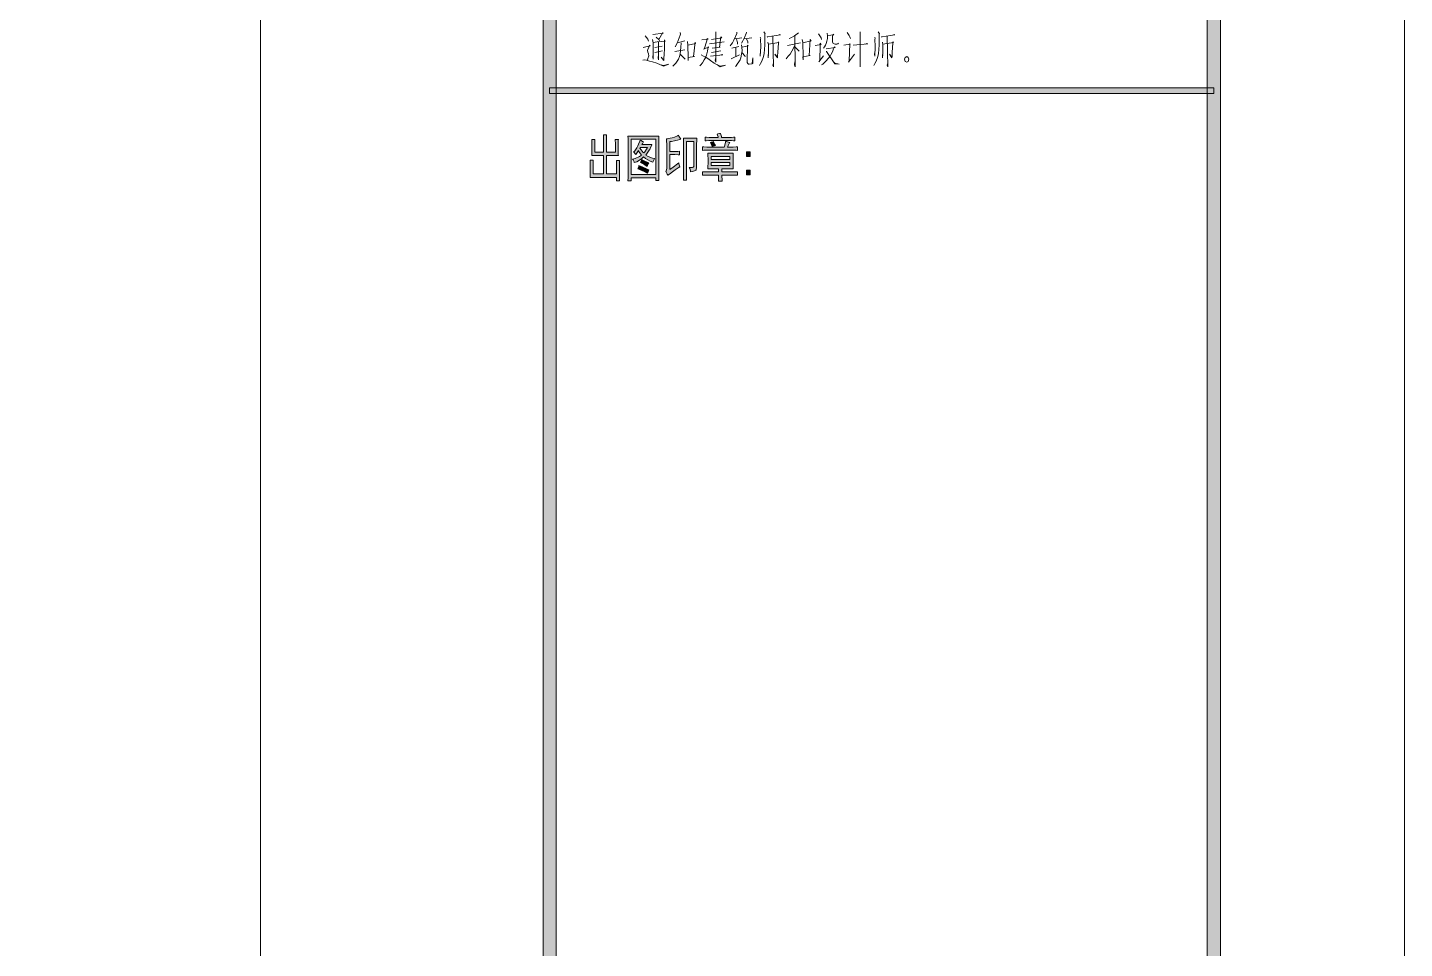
# Model space of a CAD drawing. Header units: millimetres. Extents: x -4415 to 173792, y -78716 to 47289.
# Drawn here: x 152106 to 173792, y -2753 to 11759 of the extents above; entities that cross this region are included whole.
import ezdxf

# ---------------------------------------------------------------- set-up
doc = ezdxf.new("R2010")
doc.units = ezdxf.units.MM

msp = doc.modelspace()

# ---------------------------------------------------------------- hatches: boundary and pattern name
h = msp.add_hatch(color=0)
h.dxf.hatch_style = 2
h.paths.add_polyline_path([(160434, -75716), (160225, -75716), (160225, 44288), (160434, 44288)])
h = msp.add_hatch(color=0)
h.dxf.hatch_style = 2
h.paths.add_polyline_path([(170896, -75821), (170687, -75611), (170687, 44183), (170896, 44393)])
h = msp.add_hatch(color=0)
h.dxf.hatch_style = 2
h.paths.add_polyline_path([(160329, 10719), (160329, 10809), (170791, 10809), (170791, 10719)])
h = msp.add_hatch(color=0)
h.dxf.hatch_style = 2
h.paths.add_polyline_path([(161041, 9995), (161040, 9975), (161039, 9937), (161039, 9920), (161039, 9794), (161177, 9794), (161177, 9979), (161177, 10002), (161176, 10046), (161175, 10067), (161224, 10067), (161223, 10049), (161222, 10005), (161222, 9979), (161222, 9794), (161364, 9794), (161364, 9910), (161364, 9935), (161363, 9977), (161362, 9992), (161411, 9992), (161409, 9977), (161408, 9934), (161408, 9907), (161408, 9822), (161408, 9798), (161409, 9757), (161411, 9741), (161222, 9741), (161222, 9452), (161384, 9452), (161384, 9584), (161384, 9608), (161383, 9649), (161382, 9666), (161431, 9666), (161430, 9649), (161429, 9609), (161429, 9587), (161429, 9446), (161429, 9414), (161430, 9363), (161431, 9343), (161384, 9343), (161384, 9398), (160966, 9398), (160967, 9418), (160968, 9463), (160968, 9490), (160968, 9584), (160968, 9611), (160967, 9653), (160966, 9669), (161015, 9669), (161014, 9653), (161013, 9611), (161013, 9584), (161013, 9452), (161177, 9452), (161177, 9741), (160991, 9741), (160992, 9757), (160993, 9796), (160993, 9819), (160993, 9917), (160993, 9937), (160992, 9977), (160991, 9995)])
h = msp.add_hatch(color=0)
h.paths.add_polyline_path([(162051, 10049), (162050, 10009), (162049, 9923), (162049, 9876), (162049, 9540), (162049, 9492), (162050, 9395), (162051, 9349), (162004, 9349), (162004, 9390), (161611, 9390), (161611, 9343), (161563, 9343), (161565, 9391), (161566, 9492), (161566, 9543), (161566, 9876), (161566, 9921), (161565, 10008), (161563, 10049)])
h.paths.add_polyline_path([(162004, 9442), (162004, 9998), (161611, 9998), (161611, 9442)])
h = msp.add_hatch(color=0)
h.paths.add_polyline_path([(161808, 9958), (161802, 9948), (161789, 9928), (161782, 9917), (161940, 9917), (161936, 9903), (161920, 9869), (161910, 9848), (161899, 9828), (161866, 9778), (161844, 9750), (161879, 9727), (161949, 9699), (161983, 9694), (161975, 9680), (161961, 9650), (161954, 9635), (161911, 9652), (161838, 9694), (161808, 9719), (161774, 9689), (161701, 9645), (161662, 9631), (161659, 9645), (161646, 9672), (161636, 9685), (161674, 9693), (161744, 9726), (161776, 9750), (161759, 9771), (161735, 9805), (161729, 9819), (161718, 9804), (161695, 9772), (161684, 9757), (161675, 9769), (161658, 9788), (161648, 9794), (161669, 9816), (161703, 9865), (161717, 9893), (161731, 9921), (161751, 9967), (161757, 9986), (161768, 9978), (161794, 9964)])
h.paths.add_polyline_path([(161752, 9857), (161770, 9831), (161801, 9792), (161814, 9782), (161829, 9798), (161857, 9840), (161869, 9866), (161757, 9866)])
h = msp.add_hatch(color=0)
h.dxf.hatch_style = 2
h.paths.add_polyline_path([(162378, 9562), (162355, 9548), (162308, 9518), (162285, 9500), (162262, 9484), (162215, 9449), (162190, 9431), (162182, 9448), (162166, 9479), (162157, 9493), (162162, 9498), (162171, 9520), (162173, 9537), (162173, 9866), (162173, 9913), (162172, 9981), (162171, 10005), (162184, 10005), (162229, 10013), (162261, 10022), (162295, 10031), (162342, 10052), (162357, 10064), (162365, 10047), (162385, 10015), (162394, 9998), (162379, 9994), (162342, 9985), (162318, 9979), (162296, 9975), (162246, 9965), (162220, 9961), (162220, 9807), (162277, 9807), (162300, 9807), (162349, 9808), (162376, 9811), (162376, 9754), (162351, 9755), (162302, 9757), (162277, 9757), (162220, 9757), (162220, 9524), (162272, 9559), (162343, 9611), (162362, 9628), (162364, 9611), (162373, 9578)])
h = msp.add_hatch(color=0)
h.dxf.hatch_style = 2
h.paths.add_polyline_path([(162647, 10018), (162646, 9985), (162644, 9918), (162644, 9886), (162644, 9581), (162644, 9553), (162637, 9518), (162629, 9510), (162622, 9504), (162582, 9490), (162550, 9483), (162549, 9503), (162538, 9537), (162529, 9553), (162545, 9553), (162569, 9554), (162578, 9556), (162588, 9557), (162598, 9571), (162599, 9584), (162599, 9964), (162482, 9964), (162482, 9354), (162437, 9354), (162438, 9394), (162439, 9476), (162439, 9519), (162439, 9876), (162439, 9910), (162438, 9981), (162437, 10018)])
h = msp.add_hatch(color=0)
h.dxf.hatch_style = 2
h.paths.add_polyline_path([(163021, 10090), (163027, 10073), (163035, 10040), (163037, 10026), (163177, 10026), (163193, 10026), (163227, 10029), (163245, 10030), (163245, 9974), (163227, 9975), (163194, 9977), (163179, 9977), (162856, 9977), (162836, 9977), (162795, 9975), (162777, 9974), (162777, 10030), (162800, 10029), (162839, 10026), (162854, 10026), (162982, 10026), (162982, 10035), (162975, 10061), (162970, 10080), (162979, 10083), (163006, 10088)])
h = msp.add_hatch(color=0)
h.dxf.hatch_style = 2
h.paths.add_polyline_path([(163195, 9876), (163219, 9876), (163265, 9877), (163287, 9879), (163287, 9822), (163265, 9825), (163219, 9826), (163195, 9826), (162826, 9826), (162803, 9826), (162758, 9825), (162736, 9822), (162736, 9879), (162759, 9877), (162804, 9876), (162826, 9876), (163080, 9876), (163089, 9906), (163100, 9950), (163101, 9964), (163114, 9961), (163146, 9953), (163165, 9948), (163160, 9940), (163150, 9922), (163146, 9913), (163141, 9902), (163134, 9884), (163132, 9876)])
h = msp.add_hatch(color=0)
h.paths.add_polyline_path([(163219, 9778), (163218, 9746), (163217, 9683), (163217, 9653), (163217, 9625), (163218, 9565), (163219, 9534), (163043, 9534), (163043, 9483), (163193, 9483), (163216, 9483), (163264, 9485), (163290, 9486), (163290, 9431), (163265, 9432), (163217, 9434), (163193, 9434), (163043, 9434), (163043, 9410), (163044, 9363), (163045, 9339), (162988, 9339), (162989, 9363), (162990, 9410), (162990, 9434), (162830, 9434), (162812, 9434), (162765, 9432), (162736, 9431), (162736, 9486), (162764, 9485), (162809, 9483), (162828, 9483), (162990, 9483), (162990, 9534), (162821, 9534), (162822, 9565), (162824, 9626), (162824, 9656), (162824, 9686), (162822, 9747), (162821, 9778)])
h.paths.add_polyline_path([(163167, 9679), (163167, 9728), (162873, 9728), (162873, 9679)])
h.paths.add_polyline_path([(163167, 9584), (163167, 9631), (162873, 9631), (162873, 9584)])
h = msp.add_hatch(color=0)
h.dxf.hatch_style = 2
h.paths.add_polyline_path([(162861, 9945), (162872, 9950), (162897, 9959), (162911, 9964), (162917, 9948), (162933, 9917), (162941, 9901), (162927, 9896), (162902, 9887), (162891, 9883), (162884, 9900), (162868, 9931)])
h = msp.add_hatch(color=0)
h.dxf.hatch_style = 2
h.paths.add_polyline_path([(163485, 9728), (163430, 9728), (163430, 9798), (163485, 9798)])
h = msp.add_hatch(color=0)
h.dxf.hatch_style = 2
h.paths.add_polyline_path([(161735, 9584), (161788, 9564), (161865, 9529), (161891, 9515), (161886, 9503), (161874, 9476), (161867, 9462), (161819, 9489), (161745, 9523), (161719, 9530), (161723, 9543), (161732, 9570)])
h = msp.add_hatch(color=0)
h.dxf.hatch_style = 2
h.paths.add_polyline_path([(161780, 9682), (161820, 9659), (161875, 9631), (161889, 9625), (161882, 9612), (161872, 9584), (161867, 9568), (161828, 9594), (161773, 9625), (161759, 9631), (161765, 9642), (161776, 9667)])
h = msp.add_hatch(color=0)
h.dxf.hatch_style = 2
h.paths.add_polyline_path([(163485, 9439), (163430, 9439), (163430, 9509), (163485, 9509)])

# ---------------------------------------------------------------- linework, layer by layer
at = {"color": 0, "lineweight": 0}
for points in [[(-4415, -78716), (173792, -78716), (173792, 47289), (-4415, 47289)], [(160434, -75716), (160225, -75716), (160225, 44288), (160434, 44288)], [(170896, -75821), (170687, -75611), (170687, 44183), (170896, 44393)], [(165987, 11258), (165978, 11289), (165952, 11302), (165927, 11289), (165916, 11258), (165927, 11225), (165952, 11213), (165978, 11225)], [(160329, 10719), (160329, 10809), (170791, 10809), (170791, 10719)], [(161041, 9995), (161040, 9975), (161039, 9937), (161039, 9920), (161039, 9794), (161177, 9794), (161177, 9979), (161177, 10002), (161176, 10046), (161175, 10067), (161224, 10067), (161223, 10049), (161222, 10005), (161222, 9979), (161222, 9794), (161364, 9794), (161364, 9910), (161364, 9935), (161363, 9977), (161362, 9992), (161411, 9992), (161409, 9977), (161408, 9934), (161408, 9907), (161408, 9822), (161408, 9798), (161409, 9757), (161411, 9741), (161222, 9741), (161222, 9452), (161384, 9452), (161384, 9584), (161384, 9608), (161383, 9649), (161382, 9666), (161431, 9666), (161430, 9649), (161429, 9609), (161429, 9587), (161429, 9446), (161429, 9414), (161430, 9363), (161431, 9343), (161384, 9343), (161384, 9398), (160966, 9398), (160967, 9418), (160968, 9463), (160968, 9490), (160968, 9584), (160968, 9611), (160967, 9653), (160966, 9669), (161015, 9669), (161014, 9653), (161013, 9611), (161013, 9584), (161013, 9452), (161177, 9452), (161177, 9741), (160991, 9741), (160992, 9757), (160993, 9796), (160993, 9819), (160993, 9917), (160993, 9937), (160992, 9977), (160991, 9995)], [(162051, 10049), (162050, 10009), (162049, 9923), (162049, 9876), (162049, 9540), (162049, 9492), (162050, 9395), (162051, 9349), (162004, 9349), (162004, 9390), (161611, 9390), (161611, 9343), (161563, 9343), (161565, 9391), (161566, 9492), (161566, 9543), (161566, 9876), (161566, 9921), (161565, 10008), (161563, 10049)], [(162004, 9442), (162004, 9998), (161611, 9998), (161611, 9442)], [(161808, 9958), (161802, 9948), (161789, 9928), (161782, 9917), (161940, 9917), (161936, 9903), (161920, 9869), (161910, 9848), (161899, 9828), (161866, 9778), (161844, 9750), (161879, 9727), (161949, 9699), (161983, 9694), (161975, 9680), (161961, 9650), (161954, 9635), (161911, 9652), (161838, 9694), (161808, 9719), (161774, 9689), (161701, 9645), (161662, 9631), (161659, 9645), (161646, 9672), (161636, 9685), (161674, 9693), (161744, 9726), (161776, 9750), (161759, 9771), (161735, 9805), (161729, 9819), (161718, 9804), (161695, 9772), (161684, 9757), (161675, 9769), (161658, 9788), (161648, 9794), (161669, 9816), (161703, 9865), (161717, 9893), (161731, 9921), (161751, 9967), (161757, 9986), (161768, 9978), (161794, 9964)], [(162378, 9562), (162355, 9548), (162308, 9518), (162285, 9500), (162262, 9484), (162215, 9449), (162190, 9431), (162182, 9448), (162166, 9479), (162157, 9493), (162162, 9498), (162171, 9520), (162173, 9537), (162173, 9866), (162173, 9913), (162172, 9981), (162171, 10005), (162184, 10005), (162229, 10013), (162261, 10022), (162295, 10031), (162342, 10052), (162357, 10064), (162365, 10047), (162385, 10015), (162394, 9998), (162379, 9994), (162342, 9985), (162318, 9979), (162296, 9975), (162246, 9965), (162220, 9961), (162220, 9807), (162277, 9807), (162300, 9807), (162349, 9808), (162376, 9811), (162376, 9754), (162351, 9755), (162302, 9757), (162277, 9757), (162220, 9757), (162220, 9524), (162272, 9559), (162343, 9611), (162362, 9628), (162364, 9611), (162373, 9578)], [(162647, 10018), (162646, 9985), (162644, 9918), (162644, 9886), (162644, 9581), (162644, 9553), (162637, 9518), (162629, 9510), (162622, 9504), (162582, 9490), (162550, 9483), (162549, 9503), (162538, 9537), (162529, 9553), (162545, 9553), (162569, 9554), (162578, 9556), (162588, 9557), (162598, 9571), (162599, 9584), (162599, 9964), (162482, 9964), (162482, 9354), (162437, 9354), (162438, 9394), (162439, 9476), (162439, 9519), (162439, 9876), (162439, 9910), (162438, 9981), (162437, 10018)], [(163021, 10090), (163027, 10073), (163035, 10040), (163037, 10026), (163177, 10026), (163193, 10026), (163227, 10029), (163245, 10030), (163245, 9974), (163227, 9975), (163194, 9977), (163179, 9977), (162856, 9977), (162836, 9977), (162795, 9975), (162777, 9974), (162777, 10030), (162800, 10029), (162839, 10026), (162854, 10026), (162982, 10026), (162982, 10035), (162975, 10061), (162970, 10080), (162979, 10083), (163006, 10088)], [(161752, 9857), (161770, 9831), (161801, 9792), (161814, 9782), (161829, 9798), (161857, 9840), (161869, 9866), (161757, 9866)], [(163195, 9876), (163219, 9876), (163265, 9877), (163287, 9879), (163287, 9822), (163265, 9825), (163219, 9826), (163195, 9826), (162826, 9826), (162803, 9826), (162758, 9825), (162736, 9822), (162736, 9879), (162759, 9877), (162804, 9876), (162826, 9876), (163080, 9876), (163089, 9906), (163100, 9950), (163101, 9964), (163114, 9961), (163146, 9953), (163165, 9948), (163160, 9940), (163150, 9922), (163146, 9913), (163141, 9902), (163134, 9884), (163132, 9876)], [(163219, 9778), (163218, 9746), (163217, 9683), (163217, 9653), (163217, 9625), (163218, 9565), (163219, 9534), (163043, 9534), (163043, 9483), (163193, 9483), (163216, 9483), (163264, 9485), (163290, 9486), (163290, 9431), (163265, 9432), (163217, 9434), (163193, 9434), (163043, 9434), (163043, 9410), (163044, 9363), (163045, 9339), (162988, 9339), (162989, 9363), (162990, 9410), (162990, 9434), (162830, 9434), (162812, 9434), (162765, 9432), (162736, 9431), (162736, 9486), (162764, 9485), (162809, 9483), (162828, 9483), (162990, 9483), (162990, 9534), (162821, 9534), (162822, 9565), (162824, 9626), (162824, 9656), (162824, 9686), (162822, 9747), (162821, 9778)], [(162861, 9945), (162872, 9950), (162897, 9959), (162911, 9964), (162917, 9948), (162933, 9917), (162941, 9901), (162927, 9896), (162902, 9887), (162891, 9883), (162884, 9900), (162868, 9931)], [(163485, 9728), (163430, 9728), (163430, 9798), (163485, 9798)], [(161735, 9584), (161788, 9564), (161865, 9529), (161891, 9515), (161886, 9503), (161874, 9476), (161867, 9462), (161819, 9489), (161745, 9523), (161719, 9530), (161723, 9543), (161732, 9570)], [(161780, 9682), (161820, 9659), (161875, 9631), (161889, 9625), (161882, 9612), (161872, 9584), (161867, 9568), (161828, 9594), (161773, 9625), (161759, 9631), (161765, 9642), (161776, 9667)], [(163167, 9679), (163167, 9728), (162873, 9728), (162873, 9679)], [(163167, 9584), (163167, 9631), (162873, 9631), (162873, 9584)], [(163485, 9439), (163430, 9439), (163430, 9509), (163485, 9509)]]:
    msp.add_lwpolyline(points, close=True, dxfattribs=at)
for points in [[(155777, -44119), (155777, 25406)], [(161835, 11629), (161874, 11577), (161884, 11545)], [(161949, 11568), (161960, 11519), (161960, 11319), (161960, 11262), (161952, 11293), (161960, 11337)], [(161952, 11647), (162115, 11670), (162112, 11678), (162048, 11572), (162006, 11608), (162051, 11568), (162058, 11550)], [(161960, 11523), (162023, 11532), (162087, 11541), (162147, 11545), (162140, 11563), (162137, 11425), (162132, 11341), (162129, 11271), (162126, 11239), (162083, 11293)], [(162041, 11527), (162041, 11417), (162044, 11310), (162044, 11306), (162044, 11248), (162037, 11279), (162044, 11333)], [(162403, 11519), (162395, 11443), (162392, 11395), (162385, 11337), (162374, 11302), (162360, 11262), (162339, 11227), (162314, 11195), (162292, 11173), (162271, 11150)], [(162385, 11683), (162388, 11656), (162385, 11639), (162339, 11514), (162306, 11456)], [(162346, 11527), (162360, 11523), (162459, 11550)], [(162498, 11537), (162505, 11479), (162512, 11288), (162512, 11239), (162509, 11288), (162611, 11302), (162597, 11302), (162619, 11527), (162626, 11506), (162509, 11483)], [(162728, 11563), (162825, 11577), (162810, 11585), (162803, 11550), (162765, 11417), (162757, 11425), (162836, 11448), (162828, 11456), (162814, 11385), (162800, 11323), (162782, 11283), (162765, 11248), (162736, 11204), (162711, 11173), (162693, 11156)], [(162845, 11501), (163080, 11532)], [(162877, 11568), (163041, 11594), (163027, 11612), (163005, 11448), (163016, 11452), (162888, 11435)], [(162945, 11691), (162948, 11660), (162945, 11213), (162938, 11244), (162945, 11283)], [(163279, 11687), (163279, 11665), (163228, 11558), (163207, 11519), (163187, 11492), (163172, 11470)], [(163242, 11581), (163356, 11594)], [(163271, 11581), (163285, 11537), (163289, 11523), (163289, 11496)], [(163427, 11687), (163424, 11665), (163399, 11603), (163370, 11550), (163353, 11514)], [(163392, 11581), (163513, 11594)], [(163427, 11581), (163449, 11532), (163452, 11510)], [(163704, 11691), (163721, 11660), (163718, 11670), (163718, 11577), (163718, 11572), (163718, 11479), (163715, 11417), (163707, 11346), (163693, 11288), (163672, 11231), (163650, 11191), (163633, 11160)], [(163647, 11608), (163655, 11585), (163650, 11577), (163655, 11461), (163647, 11310), (163644, 11337), (163650, 11364)], [(163753, 11608), (163761, 11612), (163966, 11643), (163952, 11647), (163927, 11639)], [(163767, 11527), (163775, 11487), (163775, 11390), (163772, 11283), (163772, 11297), (163775, 11329)], [(163778, 11496), (163941, 11523), (163935, 11532), (163931, 11510), (163924, 11373), (163920, 11306), (163917, 11279), (163878, 11337), (163917, 11293)], [(163842, 11621), (163853, 11142), (163846, 11164), (163849, 11186)], [(164278, 11519), (164077, 11475)], [(164246, 11674), (164186, 11629), (164126, 11598), (164101, 11585)], [(164190, 11629), (164194, 11142), (164186, 11173), (164190, 11217)], [(164307, 11568), (164314, 11523), (164321, 11302), (164324, 11252), (164314, 11297), (164434, 11319), (164417, 11319), (164434, 11568), (164449, 11550), (164317, 11519)], [(164509, 11475), (164605, 11492), (164591, 11510), (164587, 11475), (164583, 11239), (164566, 11221), (164640, 11315)], [(164562, 11660), (164605, 11598), (164612, 11572)], [(164700, 11670), (164705, 11629), (164705, 11585), (164697, 11545), (164686, 11506), (164672, 11479), (164658, 11456), (164640, 11435)], [(164708, 11634), (164803, 11643), (164796, 11656), (164786, 11621), (164786, 11589), (164786, 11563), (164786, 11532), (164789, 11519), (164796, 11506), (164811, 11501), (164828, 11496), (164853, 11496), (164867, 11501), (164877, 11510)], [(164963, 11479), (165062, 11496), (165056, 11506), (165048, 11231), (165034, 11213), (165130, 11337)], [(165016, 11678), (165045, 11634), (165059, 11612), (165065, 11585)], [(165108, 11479), (165339, 11501), (165325, 11506), (165296, 11496)], [(165219, 11691), (165222, 11660), (165222, 11142), (165219, 11177), (165222, 11221)], [(165505, 11691), (165524, 11660), (165519, 11670), (165519, 11577), (165519, 11572), (165519, 11479), (165516, 11417), (165509, 11346), (165495, 11288), (165473, 11231), (165453, 11191), (165434, 11160)], [(165448, 11608), (165456, 11585), (165453, 11577), (165456, 11461), (165448, 11310), (165445, 11337), (165453, 11364)], [(165555, 11608), (165562, 11612), (165768, 11643), (165753, 11647), (165729, 11639)], [(165570, 11527), (165576, 11487), (165576, 11390), (165573, 11283), (165573, 11297), (165576, 11329)], [(165579, 11496), (165743, 11523), (165736, 11532), (165733, 11510), (165725, 11373), (165722, 11306), (165718, 11279), (165679, 11337), (165718, 11293)], [(165644, 11621), (165655, 11142), (165647, 11164), (165651, 11186)], [(161800, 11443), (161913, 11470), (161903, 11479), (161892, 11452), (161874, 11412), (161870, 11395), (161874, 11373), (161884, 11346), (161889, 11315), (161878, 11271), (161870, 11244)], [(161987, 11443), (162101, 11466)], [(161987, 11364), (162108, 11390)], [(162459, 11408), (162303, 11381)], [(162385, 11341), (162438, 11288), (162463, 11258)], [(162714, 11329), (162750, 11310), (162779, 11297), (162821, 11271), (162863, 11239), (162920, 11200), (162967, 11173), (162973, 11169), (163013, 11142), (163101, 11164), (163097, 11164), (163016, 11150), (162977, 11164)], [(162860, 11310), (163059, 11329), (163048, 11333), (163037, 11323)], [(162877, 11368), (163023, 11390)], [(163190, 11266), (163321, 11329)], [(163197, 11435), (163310, 11461)], [(163353, 11487), (163356, 11448), (163359, 11390), (163353, 11337), (163342, 11283), (163328, 11248), (163310, 11217), (163285, 11181), (163268, 11156), (163257, 11146)], [(163261, 11443), (163261, 11297)], [(163359, 11452), (163456, 11470), (163445, 11479), (163445, 11452), (163441, 11239), (163441, 11208), (163449, 11191), (163459, 11181), (163473, 11181), (163519, 11186), (163527, 11191), (163527, 11279), (163519, 11191)], [(163359, 11359), (163402, 11315), (163410, 11297)], [(164190, 11483), (164169, 11435), (164144, 11385), (164115, 11341), (164087, 11306), (164055, 11266)], [(164194, 11448), (164240, 11408), (164257, 11385)], [(164686, 11421), (164825, 11443), (164814, 11456), (164800, 11421), (164782, 11377), (164765, 11341), (164746, 11310), (164718, 11271), (164686, 11235), (164654, 11204), (164629, 11181), (164608, 11169)], [(164683, 11381), (164689, 11381), (164822, 11186), (164888, 11181), (164822, 11195), (164803, 11213)], [(161796, 11244), (161824, 11248), (161857, 11244), (161903, 11231), (161949, 11221), (162015, 11195), (162077, 11173), (162123, 11150), (162204, 11181), (162123, 11160), (162083, 11169)]]:
    msp.add_lwpolyline(points, dxfattribs=at)

doc.saveas('drawing.dxf')
